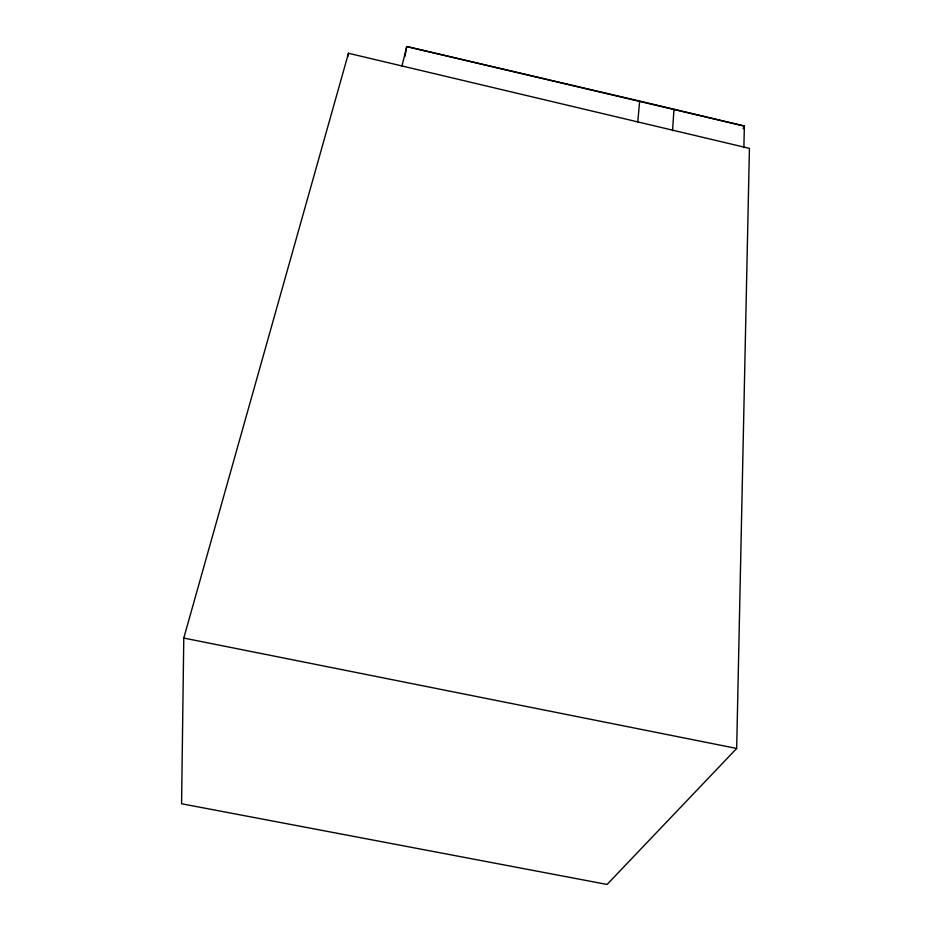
<?xml version="1.0" encoding="UTF-8"?>
<svg xmlns="http://www.w3.org/2000/svg" width="931" height="931" viewBox="0 0 931 931"><rect width="100%" height="100%" fill="white"/><g stroke="black" fill="none" stroke-linecap="round" stroke-linejoin="round"><path stroke-width="1.4" d="M183.779 638.061L181.58 803.756L607.082 884.45L736.677 748.454L749.42 148.39L348.485 53.276L183.779 638.061L736.677 748.454M743.857 147.645L744.381 126.069L639.655 101.083L406.731 46.55L401.936 66.101M672.531 130.724L674.009 109.276M637.723 122.473L639.655 101.083M348.101 56.151L348.485 53.276M404.938 56.547L406.731 46.55L744.381 126.069L743.147 128.699"/></g></svg>
